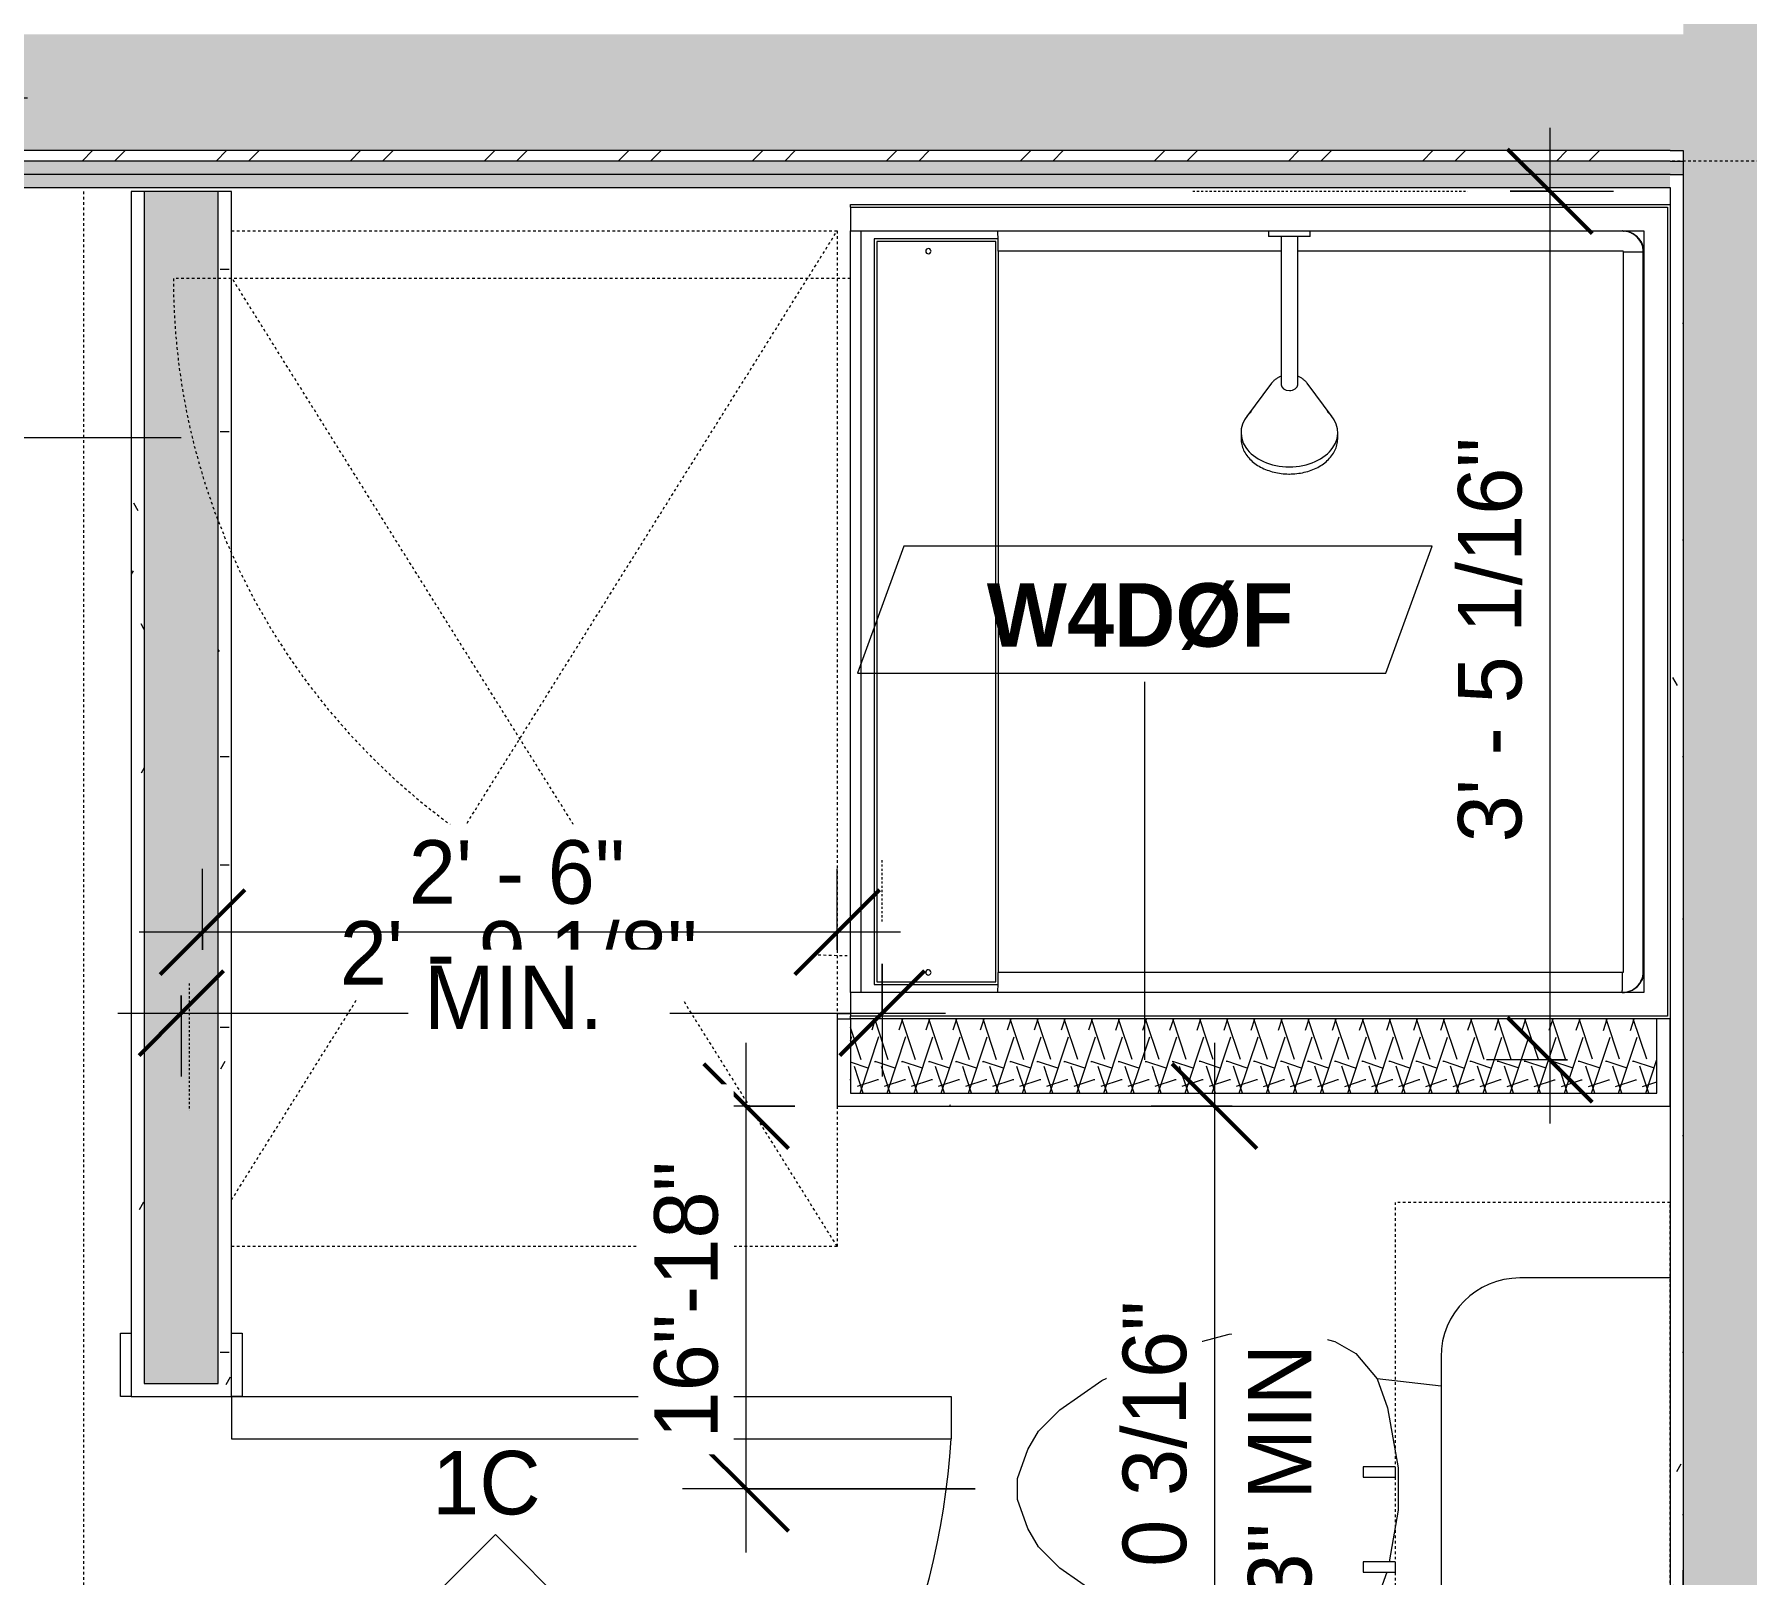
# Model space of a CAD drawing. Header units: inches. Extents: x -4058 to -1781, y 9814 to 12289.
# Drawn here: x -3564.6 to -3483.7, y 10480.4 to 10553.2 of the extents above; entities that cross this region are included whole.
import ezdxf

# ---------------------------------------------------------------- set-up
doc = ezdxf.new("R2010")
doc.units = ezdxf.units.IN
doc.header["$MEASUREMENT"] = 0
for name, pattern in [('Dash', [0.25, 0.125, -0.125]), ('Dash 3_32_', [0.1875, 0.09375, -0.09375]), ('Dash_2_', [0.25, 0.125, -0.125])]:
    doc.linetypes.add(name, pattern=pattern)
for name, color, linetype, lineweight in [('0-1', 7, 'Continuous', 5), ('A-ANNO-DIMS', 211, 'Continuous', 9), ('A-ANNO-DIMS-32', 211, 'Continuous', 9), ('A-DETL-1', 90, 'Dash 3_32_', 9), ('A-DOOR-2', 31, 'Continuous', 9), ('A-DOOR-FRAM', 31, 'Continuous', 9), ('A-GENM', 5, 'Continuous', 9), ('A-GENM-2', 147, 'Dash', 9), ('A-WALL-1', 7, 'Continuous', 9), ('A-WALL-2', 113, 'Continuous', 9), ('A-WALL-IDEN', 211, 'Continuous', 9), ('A-WALL-PATT-1', 9, 'Continuous', 9), ('G-ANNO-SYMB-3', 111, 'Continuous', 9), ('G-ANNO-SYMB-4', 111, 'Dash_2_', 9), ('I-FURN', 30, 'Continuous', 9), ('I-FURN-HDLN', 30, 'Dash', 9), ('I-WALL-2', 7, 'Continuous', 9), ('P-SANR-FIXT', 6, 'Continuous', 9), ('P-SANR-FIXT-HDLN', 131, 'Dash', 9), ('Q-CASE', 31, 'Continuous', 9), ('Q-CASE-3', 31, 'Dash', 9)]:
    doc.layers.add(name, color=color, linetype=linetype, lineweight=lineweight)
doc.styles.add('Century Gothic', font='ufonts.com_century-gothic.ttf', dxfattribs={"height": 3})
doc.styles.add('Century Gothic_B', font='GOTHICB.TTF', dxfattribs={"height": 3})
doc.dimstyles.new('THE_DIMENSION_STRING', dxfattribs={"dimscale": 12, "dimtxt": 3.132505, "dimasz": 0.333333, "dimexe": 0.25, "dimexo": 0.166667, "dimgap": 0.041667, "dimtad": 1, "dimdec": 4, "dimrnd": 0.0625, "dimzin": 3, "dimdsep": 46, "dimlunit": 4, "dimtxsty": 'Century Gothic', "dimblk1": 'OBLIQUE', "dimblk2": 'OBLIQUE', "dimsah": 1, "dimcen": 0.09, "dimdle": 0.25, "dimazin": 0, "dimtfac": 1, "dimtdec": 4, "dimtix": 1, "dimtmove": 0, "dimatfit": 3, "dimfxl": 1, "dimtvp": 1, "dimtfill": 1, "dimfrac": 2, "dimtolj": 1, "dimtzin": 0, "dimarcsym": 2})
doc.dimstyles.new('THE_DIMENSION_STRING_2', dxfattribs={"dimscale": 12, "dimtxt": 3.132505, "dimasz": 0.333333, "dimexe": 0.25, "dimexo": 0.166667, "dimgap": 0.041667, "dimtad": 1, "dimdec": 4, "dimrnd": 0.0625, "dimzin": 3, "dimdsep": 46, "dimlunit": 4, "dimtxsty": 'Century Gothic', "dimblk1": 'OBLIQUE', "dimblk2": 'OBLIQUE', "dimsah": 1, "dimcen": 0.09, "dimdle": 0.25, "dimazin": 0, "dimtfac": 1, "dimtdec": 4, "dimtix": 1, "dimtmove": 0, "dimatfit": 3, "dimfxl": 1, "dimtvp": 1, "dimtfill": 1, "dimfrac": 2, "dimtolj": 1, "dimtzin": 0, "dimarcsym": 2})
doc.dimstyles.new('THE_DIMENSION_STRING_5', dxfattribs={"dimscale": 12, "dimtxt": 3.132505, "dimasz": 0.333333, "dimexe": 0.25, "dimexo": 0.166667, "dimgap": 0.041667, "dimtad": 1, "dimdec": 4, "dimrnd": 0.0625, "dimzin": 3, "dimdsep": 46, "dimlunit": 4, "dimtxsty": 'Century Gothic', "dimblk1": 'OBLIQUE', "dimblk2": 'OBLIQUE', "dimsah": 1, "dimcen": 0.09, "dimdle": 0.25, "dimazin": 0, "dimtfac": 1, "dimtdec": 4, "dimtix": 1, "dimtmove": 0, "dimatfit": 3, "dimfxl": 1, "dimtvp": 1, "dimtfill": 1, "dimfrac": 2, "dimtolj": 1, "dimtzin": 0, "dimarcsym": 2})
doc.dimstyles.new('THE_DIMENSION_STRING_6', dxfattribs={"dimscale": 12, "dimtxt": 3.132505, "dimasz": 0.333333, "dimexe": 0.25, "dimexo": 0.166667, "dimgap": 0.041667, "dimtad": 1, "dimdec": 4, "dimrnd": 0.0625, "dimzin": 3, "dimdsep": 46, "dimlunit": 4, "dimtxsty": 'Century Gothic', "dimblk1": 'OBLIQUE', "dimblk2": 'OBLIQUE', "dimsah": 1, "dimcen": 0.09, "dimdle": 0.25, "dimazin": 0, "dimtfac": 1, "dimtdec": 4, "dimtix": 1, "dimtmove": 0, "dimatfit": 3, "dimfxl": 1, "dimtvp": 1, "dimtfill": 1, "dimfrac": 2, "dimtolj": 1, "dimtzin": 0, "dimarcsym": 2})
pattern_1 = [(0, (0, 0), (10.24, 2.56), [0.422, -7.258, 0.422, -7.258, -40.96]), (0, (0, 0), (10.24, 2.56), [-15.36, 0.422, -14.938, 0.422, -7.258, -17.92]), (0, (0, 0), (10.24, 2.56), [-38.4, 0.422, -4.698, 0.422, -12.378]), (120, (3.84, 1.28), (-7.33702503, 7.58810013), [0.422, -7.258, 0.422, -7.258, -40.96]), (120, (3.84, 1.28), (-7.33702503, 7.58810013), [-15.36, 0.422, -14.938, 0.422, -7.258, -17.92]), (120, (3.84, 1.28), (-7.33702503, 7.58810013), [-38.4, 0.422, -4.698, 0.422, -12.378]), (240, (5.12, 6.4), (-2.90297497, -10.14810013), [0.422, -7.258, 0.422, -7.258, -40.96]), (240, (5.12, 6.4), (-2.90297497, -10.14810013), [-15.36, 0.422, -14.938, 0.422, -7.258, -17.92]), (240, (5.12, 6.4), (-2.90297497, -10.14810013), [-38.4, 0.422, -4.698, 0.422, -12.378])]
pattern_2 = [(161.57, (0.16, 0.16), (-1.279773737, -0.000426766), [0, -9.107, 1.011, 0]), (18.43, (-0.16, 0.16), (-1.279773737, 0.000426766), [0, -9.107, 1.011, 0]), (108.43, (0.16, 0.16), (0.639452382, -3.199964008), [3.035, -7.083]), (71.57, (-0.16, 0.16), (0.639452382, 3.199964008), [3.035, -7.083])]

# ---------------------------------------------------------------- blocks, each defined once
blk = doc.blocks.new('CTR - 1st Phase - Common Walls_rvt-1-UNIT PLANS - 1ST FLOOR')
at = {"layer": 'A-WALL-PATT-1'}
h = blk.add_hatch(dxfattribs=at)
h.set_pattern_fill('FP_4', color=256, style=0, pattern_type=2)
h.set_pattern_definition(pattern_2)
h.paths.add_polyline_path([(-3486.674, 10417.539), (-3481.174, 10417.539), (-3481.174, 10644.902), (-3486.674, 10644.902), (-3486.674, 10418.164)], flags=0)
h = blk.add_hatch(dxfattribs=at)
h.set_pattern_fill('FP_3', color=256, style=0, pattern_type=2)
h.set_pattern_definition(pattern_1)
h.paths.add_polyline_path([(-3487.299, 10418.164), (-3486.674, 10418.164), (-3486.674, 10546.564), (-3487.299, 10546.564), (-3487.299, 10418.326)], flags=0)
h.paths.add_polyline_path([(-3487.299, 10553.189), (-3486.674, 10553.189), (-3486.674, 10644.277), (-3487.299, 10644.277), (-3487.299, 10553.814)], flags=0)
h = blk.add_hatch(dxfattribs=at)
h.set_pattern_fill('FP_4', color=256, style=0, pattern_type=2)
h.set_pattern_definition(pattern_2)
h.paths.add_polyline_path([(-3486.674, 10547.689), (-3486.674, 10553.189), (-3823.824, 10553.189), (-3823.824, 10547.689), (-3487.299, 10547.689)], flags=0)
h = blk.add_hatch(dxfattribs=at)
h.set_pattern_fill('FP_16', color=256, style=0, pattern_type=2)
h.set_pattern_definition([(45, (0, 0), (-3.1678384, 3.1678384), []), (45, (0, 4.8), (-3.1678384, 3.1678384), [])])
h.paths.add_polyline_path([(-3487.299, 10547.189), (-3486.674, 10547.189), (-3486.674, 10547.689), (-3823.824, 10547.689), (-3823.824, 10547.189), (-3494.837, 10547.189)], flags=0)
h = blk.add_hatch(dxfattribs=at)
h.set_pattern_fill('FP_3', color=256, style=0, pattern_type=2)
h.set_pattern_definition(pattern_1)
h.paths.add_polyline_path([(-3487.299, 10546.564), (-3486.674, 10546.564), (-3486.674, 10547.189), (-3823.824, 10547.189), (-3823.824, 10546.564), (-3494.837, 10546.564)], flags=0)
h = blk.add_hatch(dxfattribs=at)
h.set_pattern_fill('FP_3', color=256, style=0, pattern_type=2)
h.set_pattern_definition(pattern_1)
h.paths.add_polyline_path([(-3487.299, 10545.939), (-3487.299, 10546.564), (-3823.824, 10546.564), (-3823.824, 10545.939), (-3494.837, 10545.939)], flags=0)
at = {"layer": 'A-WALL-1'}
for p, q in [((-3487.299, 10547.689), (-3823.824, 10547.689)), ((-3487.299, 10547.689), (-3486.674, 10547.689)), ((-3486.674, 10547.689), (-3486.674, 10547.189)), ((-3486.674, 10547.689), (-3486.674, 10547.189)), ((-3487.299, 10547.189), (-3823.824, 10547.189)), ((-3487.299, 10546.564), (-3823.824, 10546.564)), ((-3487.299, 10547.189), (-3486.674, 10547.189)), ((-3487.299, 10546.564), (-3486.674, 10546.564)), ((-3486.674, 10547.189), (-3486.674, 10546.564)), ((-3486.674, 10547.189), (-3486.674, 10546.564)), ((-3486.674, 10546.564), (-3486.674, 10418.164))]:
    blk.add_line(p, q, dxfattribs=at)
at = {"layer": 'I-WALL-2'}
for p, q in [((-3735.296, 10545.939), (-3487.299, 10545.939)), ((-3487.299, 10545.939), (-3487.299, 10545.139)), ((-3487.299, 10506.639), (-3487.299, 10466.326))]:
    blk.add_line(p, q, dxfattribs=at)
blk = doc.blocks.new('SWING - SINGLE - FLUSH - SWING - FLUSH - 2-10 x 6-8 - PRIVACY-3983846-UNIT PLANS - 1ST FLOOR')
at = {"layer": 'A-DOOR-2'}
for p, q in [((15, -2.375), (15, -36.383)), ((17, -2.375), (15, -2.375)), ((17, -2.375), (17, -36.383)), ((17, -36.383), (15, -36.383))]:
    blk.add_line(p, q, dxfattribs=at)
blk.add_arc((17, -2.375), 34.067, 180, 266.63431, dxfattribs=at)
at = {"layer": 'A-DOOR-FRAM'}
for p, q in [((-20, 2.375), (-20, 2.875)), ((-20, 2.875), (-17, 2.875)), ((-17, 2.875), (-17, 2.375)), ((17, 2.375), (17, 2.875)), ((17, 2.875), (20, 2.875)), ((20, 2.875), (20, 2.375)), ((-17, 2.375), (-20, 2.375)), ((20, 2.375), (17, 2.375)), ((-20, -2.375), (-17, -2.375)), ((-20, -2.875), (-20, -2.375)), ((-17, -2.375), (-17, -2.875)), ((17, -2.375), (20, -2.375)), ((17, -2.875), (17, -2.375)), ((20, -2.375), (20, -2.875)), ((-17, -2.875), (-20, -2.875)), ((20, -2.875), (17, -2.875))]:
    blk.add_line(p, q, dxfattribs=at)
blk = doc.blocks.new('Bed-Standard - Queen 60_ x 79_-3761504-UNIT PLANS - 1ST FLOOR')
at = {"layer": 'I-FURN-HDLN'}
blk.add_line((-55.311, -37.705), (-55.311, 77.295), dxfattribs=at)
blk = doc.blocks.new('Toilet-Domestic-3D - Toilet-Domestic-3D-V47-UNIT PLANS - 1ST FLOOR')
at = {"layer": 'P-SANR-FIXT'}
for p, q in [((-2.74, 11), (-1.874, 11.5)), ((-1.874, 11.5), (-0.5, 12)), ((-0.5, 12), (0.5, 12)), ((0.5, 12), (1.874, 11.5)), ((1.874, 11.5), (2.74, 11)), ((-3.74, 10), (-2.74, 11)), ((2.74, 11), (3.74, 10)), ((-5.127, 8), (-3.74, 10)), ((3.74, 10), (5.127, 8)), ((-6.06, 6), (-5.127, 8)), ((5.127, 8), (6.06, 6)), ((-6.788, 4), (-6.06, 6)), ((6.06, 6), (6.788, 4)), ((-7.326, 1.992), (-6.788, 4)), ((6.788, 4), (7.326, 1.992)), ((-7.5, 0), (-7.326, 1.992)), ((7.326, 1.992), (7.5, 0)), ((-7.413, -0.996), (-7.5, 0)), ((7.5, 0), (7.413, -0.996)), ((-7.236, -2), (-7.413, -0.996)), ((7.413, -0.996), (7.236, -2)), ((-6.968, -3), (-7.236, -2)), ((7.236, -2), (6.968, -3)), ((-6.401, -4), (-6.968, -3)), ((6.968, -3), (6.401, -4)), ((-5.209, -5), (-6.401, -4)), ((6.401, -4), (5.209, -5)), ((-3.938, -5.463), (-5.209, -5)), ((-4.862, -8.024), (-5.209, -5)), ((-1, -6), (-3.449, -5.568)), ((3.836, -5.5), (1, -6)), ((5.209, -5), (3.836, -5.5)), ((4.862, -8.024), (5.209, -5)), ((1, -6), (-1, -6)), ((6.25, -8.024), (-6.25, -8.024)), ((-9.976, -11.75), (-9.976, -18.851)), ((9.976, -18.851), (9.976, -11.75))]:
    blk.add_line(p, q, dxfattribs=at)
for centre, start, end in [((-6.25, -11.75), 90, 180), ((6.25, -11.75), 0, 90)]:
    blk.add_arc(centre, 3.726, start, end, dxfattribs=at)
blk = doc.blocks.new('ADA Clearances - 30_x48_-V48-UNIT PLANS - 1ST FLOOR')
at = {"layer": 'A-GENM-2'}
for p, q in [((-15, 24), (13.625, -21.8)), ((-15, 17.375), (-15, 24)), ((-15, 24), (13.625, 24)), ((13.625, 21.8), (-15, -24)), ((-15, -24), (-15, 13)), ((13.625, -24), (-15, -24))]:
    blk.add_line(p, q, dxfattribs=at)
blk = doc.blocks.new('300 Series Wall Hung Cabinet_326 - 30_-2909952-UNIT PLANS - 1ST FLOOR')
at = {"layer": 'Q-CASE'}
for p, q in [((-2.5, -13.188), (-2.012, -13.188)), ((-2.5, -13.188), (-2.5, -14.687)), ((-2.012, -14.687), (-2.012, -13.188)), ((2, -13.188), (2.488, -13.188)), ((2, -13.188), (2, -14.687)), ((2.488, -14.687), (2.488, -13.188)), ((-2.5, -14.687), (-2.012, -14.687)), ((2, -14.687), (2.488, -14.687))]:
    blk.add_line(p, q, dxfattribs=at)
at = {"layer": 'Q-CASE-3'}
for p, q in [((15, -0.188), (-15, -0.188)), ((-15, -0.188), (-15, -13.188)), ((15, -13.188), (15, -0.188)), ((-15, -13.188), (15, -13.188))]:
    blk.add_line(p, q, dxfattribs=at)
blk = doc.blocks.new('The Shower - The Shower-V147-UNIT PLANS - 1ST FLOOR')
at = {"layer": 'P-SANR-FIXT'}
for p, q in [((0, 39.25), (0.125, 39.25)), ((0, 0.5), (0, 39.25)), ((1.25, 39.25), (0.125, 39.25)), ((0.125, 0.625), (0.125, 39.25)), ((1.25, 39.25), (37.25, 39.25)), ((1.25, 38.75), (1.25, 39.25)), ((1.25, 1.75), (1.25, 39.25)), ((37.25, 39.25), (37.25, 38.75)), ((38.375, 39.25), (37.25, 39.25)), ((37.25, 39.25), (37.25, 19.484)), ((38.375, 39.25), (38.5, 39.25)), ((38.375, 39.25), (38.375, 0.625)), ((38.5, 39.25), (38.5, 0.5)), ((37.25, 38.75), (1.25, 38.75)), ((1.625, 38.125), (1.625, 32.27)), ((36.875, 38.125), (1.625, 38.125)), ((36.875, 32.27), (36.875, 38.125)), ((36.75, 37.996), (1.75, 37.996)), ((1.75, 37.996), (1.75, 32.38)), ((36.75, 32.38), (36.75, 37.996)), ((1.75, 32.38), (36.75, 32.38)), ((2.2, 2.75), (2.2, 32.266)), ((36.3, 32.266), (2.2, 32.266)), ((36.3, 18.893), (36.3, 32.266)), ((36.3, 2.753), (36.3, 18.106)), ((37.25, 17.516), (37.25, 1.75)), ((1.28, 2.507), (1.302, 2.432)), ((2.253, 2.7), (36.25, 2.7)), ((37.198, 2.432), (37.22, 2.507)), ((37.25, 1.75), (1.25, 1.75)), ((1.397, 2.229), (1.415, 2.199)), ((1.51, 2.078), (1.578, 2.01)), ((1.699, 1.915), (1.731, 1.895)), ((1.932, 1.802), (2.007, 1.78)), ((2.253, 1.769), (36.25, 1.769)), ((36.25, 1.75), (36.25, 1.769)), ((36.493, 1.78), (36.568, 1.802)), ((36.772, 1.897), (36.801, 1.915)), ((36.922, 2.01), (36.99, 2.078)), ((37.085, 2.199), (37.105, 2.231)), ((38.5, 0.5), (0, 0.5)), ((38.375, 0.625), (0.125, 0.625))]:
    blk.add_line(p, q, dxfattribs=at)
for centre, radius, start, end in [((2.203, 35.563), 0.125, 0, 180), ((36.297, 35.563), 0.125, 0, 180), ((2.203, 35.563), 0.125, 180, 0), ((36.297, 35.563), 0.125, 180, 0), ((2.25, 2.75), 1, 180, 270), ((36.25, 2.75), 1, 270, 0)]:
    blk.add_arc(centre, radius, start, end, dxfattribs=at)
for centre, major_axis, start_param, end_param in [((2.2, 32.284), (-0.95, 0), 0, 1.570796), ((36.3, 32.284), (0.95, 0), 4.712389, 6.283185)]:
    blk.add_ellipse(centre, major_axis=major_axis, ratio=0.019505, start_param=start_param, end_param=end_param, dxfattribs=at)
for points, knots in [([(1.25, 2.769), (1.25, 2.767), (1.272, 2.764), (1.4, 2.758), (1.642, 2.754), (1.951, 2.752), (2.117, 2.752), (2.2, 2.753)], [-1, -1, -1, -1, -0.833333, -0.666667, -0.333333, -0.166667, 0, 0, 0, 0]), ([(1.25, 2.769), (1.25, 2.702), (1.263, 2.572), (1.34, 2.32), (1.525, 2.042), (1.804, 1.857), (2.056, 1.781), (2.186, 1.769), (2.253, 1.769)], [-1, -1, -1, -1, -0.874768, -0.749536, -0.499072, -0.248608, -0.123376, 0.001856, 0.001856, 0.001856, 0.001856]), ([(2.2, 2.753), (2.2, 2.742), (2.201, 2.74), (2.203, 2.731), (2.207, 2.724), (2.212, 2.717), (2.218, 2.711), (2.226, 2.705), (2.235, 2.702), (2.242, 2.7), (2.248, 2.7), (2.253, 2.7)], [-1, -1, -1, -1, -0.833333, -0.75, -0.666667, -0.583333, -0.416667, -0.291667, -0.208333, -0.083333, 0, 0, 0, 0]), ([(36.247, 2.7), (36.258, 2.7), (36.26, 2.701), (36.268, 2.703), (36.276, 2.707), (36.283, 2.712), (36.289, 2.718), (36.294, 2.726), (36.298, 2.735), (36.3, 2.741), (36.3, 2.748), (36.3, 2.753)], [-1, -1, -1, -1, -0.833333, -0.75, -0.666667, -0.583333, -0.416667, -0.291667, -0.208333, -0.083333, 0, 0, 0, 0]), ([(36.25, 1.796), (36.25, 1.816), (36.25, 1.907), (36.249, 2.145), (36.248, 2.452), (36.248, 2.617), (36.247, 2.7)], [-0.8333333, -0.8333333, -0.8333333, -0.8333333, -0.6666667, -0.3333333, -0.1666667, 0, 0, 0, 0]), ([(36.25, 1.769), (36.317, 1.769), (36.447, 1.782), (36.699, 1.858), (36.977, 2.044), (37.162, 2.322), (37.238, 2.575), (37.25, 2.705), (37.25, 2.771)], [-1, -1, -1, -1, -0.874768, -0.749536, -0.499072, -0.248608, -0.123376, 0.001856, 0.001856, 0.001856, 0.001856]), ([(1.589, 2), (1.545, 2.038), (1.47, 2.117), (1.409, 2.206), (1.385, 2.249)], [0.4597287, 0.4597287, 0.4597287, 0.4597287, 0.5714286, 0.666048, 0.666048, 0.666048, 0.666048]), ([(2.25, 1.75), (2.174, 1.75), (2.026, 1.767), (1.86, 1.825), (1.773, 1.871), (1.752, 1.883)], [0, 0, 0, 0, 0.1428571, 0.2857143, 0.332096, 0.332096, 0.332096, 0.332096]), ([(36.75, 1.884), (36.696, 1.853), (36.588, 1.803), (36.419, 1.76), (36.307, 1.75), (36.25, 1.75)], [0.6665409, 0.6665409, 0.6665409, 0.6665409, 0.7857143, 0.8928571, 1, 1, 1, 1]), ([(37.014, 2.105), (36.972, 2.055), (36.889, 1.974), (36.794, 1.909), (36.751, 1.885)], [0.4462442, 0.4462442, 0.4462442, 0.4462442, 0.5714286, 0.666048, 0.666048, 0.666048, 0.666048]), ([(37.193, 2.416), (37.181, 2.382), (37.157, 2.326), (37.129, 2.273), (37.117, 2.252)], [0.2167295, 0.2167295, 0.2167295, 0.2167295, 0.2857143, 0.332096, 0.332096, 0.332096, 0.332096])]:
    blk.add_open_spline(points, degree=3, knots=knots, dxfattribs=at)
for points in [[(1.251, 2.707), (1.25, 2.721), (1.25, 2.735), (1.25, 2.75)], [(37.25, 2.75), (37.25, 2.724), (37.249, 2.698), (37.247, 2.673)], [(1.384, 2.25), (1.371, 2.272), (1.359, 2.295), (1.348, 2.319)], [(1.75, 1.884), (1.707, 1.909), (1.665, 1.937), (1.627, 1.968)], [(37.116, 2.25), (37.095, 2.214), (37.072, 2.179), (37.047, 2.146)]]:
    blk.add_open_spline(points, degree=3, dxfattribs=at)
at = {"layer": 'P-SANR-FIXT-HDLN'}
blk.add_line((35, 39.25), (35, 71.25), dxfattribs=at)
blk.add_arc((35, 39.25), 32, 90, 180, dxfattribs=at)
blk = doc.blocks.new('Shower Head - Shower Head-3265626-UNIT PLANS - 1ST FLOOR')
at = {"layer": 'P-SANR-FIXT'}
for p, q in [((-0.984, 0), (0.984, 0)), ((-0.984, 0), (-0.984, -0.255)), ((0.984, -0.255), (-0.984, -0.255)), ((-0.394, -0.255), (-0.394, -1.002)), ((0.394, -1.002), (0.394, -0.255)), ((0.984, -0.255), (0.984, 0)), ((-0.394, -6.013), (-0.394, -7.265)), ((0.394, -7.265), (0.394, -6.013)), ((-0.837, -7.194), (-2.021, -8.783)), ((2.021, -8.783), (0.837, -7.194)), ((-2.285, -9.536), (-2.285, -9.815)), ((2.285, -9.815), (2.285, -9.536))]:
    blk.add_line(p, q, dxfattribs=at)
at = {"layer": 'P-SANR-FIXT', "flags": 128}
for points in [[(-0.394, -1.002), (-0.394, -1.285), (-0.394, -1.568), (-0.394, -1.85), (-0.394, -2.131), (-0.394, -2.41), (-0.394, -2.686), (-0.394, -2.96), (-0.394, -3.231), (-0.394, -3.498), (-0.394, -3.761), (-0.394, -4.02), (-0.394, -4.274), (-0.394, -4.523), (-0.394, -4.766), (-0.394, -5.003), (-0.394, -5.234), (-0.394, -5.458), (-0.394, -5.674), (-0.394, -5.884), (-0.394, -6.013)], [(0.394, -6.013), (0.394, -5.808), (0.394, -5.596), (0.394, -5.377), (0.394, -5.15), (0.394, -4.917), (0.394, -4.678), (0.394, -4.433), (0.394, -4.182), (0.394, -3.926), (0.394, -3.666), (0.394, -3.401), (0.394, -3.132), (0.394, -2.86), (0.394, -2.585), (0.394, -2.308), (0.394, -2.028), (0.394, -1.747), (0.394, -1.465), (0.394, -1.182), (0.394, -1.002)], [(-0.394, -6.871), (-0.426, -6.883), (-0.458, -6.897), (-0.489, -6.911), (-0.521, -6.927), (-0.552, -6.944), (-0.582, -6.963), (-0.613, -6.982), (-0.643, -7.003), (-0.672, -7.025), (-0.701, -7.049), (-0.729, -7.074), (-0.756, -7.101), (-0.783, -7.129), (-0.809, -7.159), (-0.834, -7.19), (-0.837, -7.194)], [(0.837, -7.194), (0.813, -7.163), (0.787, -7.133), (0.76, -7.105), (0.733, -7.078), (0.705, -7.052), (0.676, -7.029), (0.647, -7.006), (0.617, -6.985), (0.587, -6.965), (0.556, -6.947), (0.525, -6.93), (0.494, -6.914), (0.462, -6.899), (0.43, -6.885), (0.398, -6.873)], [(-2.285, -9.815), (-2.283, -9.885), (-2.277, -9.955), (-2.267, -10.024), (-2.253, -10.094), (-2.236, -10.162), (-2.214, -10.23), (-2.189, -10.297), (-2.16, -10.362), (-2.128, -10.427), (-2.092, -10.49), (-2.053, -10.552), (-2.011, -10.613), (-1.965, -10.672), (-1.916, -10.729), (-1.865, -10.785), (-1.81, -10.839), (-1.753, -10.891), (-1.693, -10.941), (-1.631, -10.99), (-1.566, -11.036), (-1.499, -11.08), (-1.43, -11.122), (-1.358, -11.163), (-1.285, -11.2), (-1.21, -11.236), (-1.132, -11.27), (-1.054, -11.301), (-0.973, -11.33), (-0.892, -11.356), (-0.809, -11.38), (-0.725, -11.402), (-0.639, -11.422), (-0.553, -11.438), (-0.466, -11.453), (-0.379, -11.465), (-0.291, -11.474), (-0.202, -11.481), (-0.113, -11.486), (-0.024, -11.488), (0, -11.488)], [(0, -11.488), (0.089, -11.487), (0.178, -11.483), (0.267, -11.476), (0.355, -11.468), (0.443, -11.456), (0.53, -11.443), (0.616, -11.426), (0.702, -11.408), (0.786, -11.387), (0.869, -11.363), (0.952, -11.337), (1.032, -11.309), (1.111, -11.278), (1.189, -11.245), (1.265, -11.21), (1.339, -11.173), (1.411, -11.133), (1.481, -11.092), (1.548, -11.048), (1.614, -11.002), (1.677, -10.955), (1.737, -10.905), (1.795, -10.853), (1.85, -10.8), (1.903, -10.745), (1.952, -10.688), (1.999, -10.629), (2.042, -10.569), (2.082, -10.507), (2.119, -10.444), (2.152, -10.38), (2.182, -10.315), (2.208, -10.248), (2.23, -10.18), (2.249, -10.112), (2.264, -10.043), (2.275, -9.974), (2.282, -9.904), (2.285, -9.833), (2.285, -9.815)]]:
    blk.add_lwpolyline(points, dxfattribs=at)
at = {"layer": 'P-SANR-FIXT'}
for centre, major_axis, start_param, end_param in [((0, -7.265), (0.394, 0), 3.141593, 4.712389), ((0, -7.265), (-0.394, 0), 1.570796, 3.141593), ((0, -9.536), (2.285, 0), 2.468394, 4.712389), ((0, -9.536), (-2.285, 0), 1.570796, 3.814791)]:
    blk.add_ellipse(centre, major_axis=major_axis, ratio=0.707107, start_param=start_param, end_param=end_param, dxfattribs=at)
blk = doc.blocks.new('Elevation - Filled Arrow-151867-UNIT PLANS - 1ST FLOOR')
at = {"layer": 'G-ANNO-SYMB-3'}
for p, q in [((0, 0.3536), (-0.1768, 0.1768)), ((0.1768, 0.1768), (0, 0.3536))]:
    blk.add_line(p, q, dxfattribs=at)
blk.add_arc((0, 0), 0.25, 45, 135, dxfattribs=at)
blk = doc.blocks.new('DIMBLOCK162-UNIT PLANS - 1ST FLOOR')
at = {"layer": 'A-ANNO-DIMS-32'}
for p, q in [((-3486.674, 10480.589), (-3486.674, 10447.658)), ((-3486.674, 10450.658), (-3486.674, 10480.589)), ((-3557.669, 10451.486), (-3557.669, 10447.658)), ((-3557.669, 10450.658), (-3557.669, 10451.486)), ((-3557.669, 10450.658), (-3483.674, 10450.658))]:
    blk.add_line(p, q, dxfattribs=at)
at = {"layer": 'A-ANNO-DIMS-32', "lineweight": 50}
for p, q in [((-3557.669, 10450.658), (-3555.669, 10452.658)), ((-3486.674, 10450.658), (-3484.674, 10452.658)), ((-3557.669, 10450.658), (-3559.669, 10448.658)), ((-3486.674, 10450.658), (-3488.674, 10448.658))]:
    blk.add_line(p, q, dxfattribs=at)
at = {"layer": 'A-ANNO-DIMS-32', "color": 0, "insert": (-3528.586, 10455.003), "char_height": 3, "width": 15.39402, "attachment_point": 1, "line_spacing_factor": 0.984502, "style": 'Century Gothic', "bg_fill": 3, "box_fill_scale": 1.25, "bg_fill_color": 256, "bg_fill_true_color": 13158600, "bg_fill_transparency": 0}
blk.add_mtext('5\' - 11"', dxfattribs=at)
blk = doc.blocks.new('_Oblique')
at = {"color": 0, "linetype": 'ByBlock', "lineweight": -2}
blk.add_line((-0.5, -0.5), (0.5, 0.5), dxfattribs=at)
blk = doc.blocks.new('DIMBLOCK307-UNIT PLANS - 1ST FLOOR')
at = {"layer": 'A-ANNO-DIMS-32'}
for p, q in [((-3508.827, 10505.514), (-3508.827, 10463.326)), ((-3507.999, 10502.514), (-3511.827, 10502.514)), ((-3508.827, 10502.514), (-3507.999, 10502.514)), ((-3507.999, 10466.326), (-3511.827, 10466.326)), ((-3508.827, 10466.326), (-3507.999, 10466.326))]:
    blk.add_line(p, q, dxfattribs=at)
at = {"layer": 'A-ANNO-DIMS-32', "lineweight": 50}
for p, q in [((-3508.827, 10502.514), (-3510.827, 10504.514)), ((-3508.827, 10502.514), (-3506.827, 10500.514)), ((-3508.827, 10466.326), (-3510.827, 10468.326)), ((-3508.827, 10466.326), (-3506.827, 10464.326))]:
    blk.add_line(p, q, dxfattribs=at)
at = {"layer": 'A-ANNO-DIMS-32', "color": 0, "char_height": 3, "attachment_point": 1, "rotation": 90, "line_spacing_factor": 0.984502, "style": 'Century Gothic', "bg_fill": 3, "box_fill_scale": 1.25, "bg_fill_color": 256, "bg_fill_true_color": 13158600, "bg_fill_transparency": 0}
for s, insert, width in [('3\' - 0 3/16"', (-3513.173, 10474.177), 24.5827), ('33" MIN', (-3507.25, 10476.912), 18.01936)]:
    blk.add_mtext(s, dxfattribs=dict(at, insert=insert, width=width))
blk = doc.blocks.new('Wall Tag - Arch Wall-3956453-UNIT PLANS - 1ST FLOOR')
at = {"layer": 'A-WALL-IDEN'}
for p, q in [((-0.3561, 0.0937), (-0.4244, -0.0937)), ((0.4244, 0.0937), (-0.3561, 0.0937)), ((0.3561, -0.0937), (0.4244, 0.0937)), ((-0.4244, -0.0937), (0.3561, -0.0937))]:
    blk.add_line(p, q, dxfattribs=at)
blk = doc.blocks.new('DIMBLOCK507-UNIT PLANS - 1ST FLOOR')
at = {"layer": 'A-ANNO-DIMS-32'}
for p, q in [((-3567.947, 10553.189), (-3567.947, 10471.789)), ((-3573.15, 10550.189), (-3564.947, 10550.189)), ((-3567.947, 10550.189), (-3573.15, 10550.189)), ((-3562.544, 10471.789), (-3570.947, 10471.789)), ((-3567.947, 10471.789), (-3562.544, 10471.789))]:
    blk.add_line(p, q, dxfattribs=at)
at = {"layer": 'A-ANNO-DIMS-32', "lineweight": 50}
for p, q in [((-3567.947, 10550.189), (-3569.947, 10552.189)), ((-3567.947, 10550.189), (-3565.947, 10548.189)), ((-3567.947, 10471.789), (-3569.947, 10473.789)), ((-3567.947, 10471.789), (-3565.947, 10469.789))]:
    blk.add_line(p, q, dxfattribs=at)
at = {"layer": 'A-ANNO-DIMS-32', "color": 0, "insert": (-3572.292, 10501.915), "char_height": 3, "width": 21.77837, "attachment_point": 1, "rotation": 90, "line_spacing_factor": 0.984502, "style": 'Century Gothic', "bg_fill": 3, "box_fill_scale": 1.25, "bg_fill_color": 256, "bg_fill_true_color": 13158600, "bg_fill_transparency": 0}
blk.add_mtext('6\' - 6 3/8"', dxfattribs=at)
blk = doc.blocks.new('DIMBLOCK513-UNIT PLANS - 1ST FLOOR')
at = {"layer": 'A-ANNO-DIMS-32', "lineweight": 50}
for p, q in [((-3557.669, 10506.918), (-3555.669, 10508.918)), ((-3524.544, 10506.918), (-3522.544, 10508.918)), ((-3557.669, 10506.918), (-3559.669, 10504.918)), ((-3524.544, 10506.918), (-3526.544, 10504.918))]:
    blk.add_line(p, q, dxfattribs=at)
at = {"layer": 'A-ANNO-DIMS-32'}
for p, q in [((-3524.544, 10509.24), (-3524.544, 10503.918)), ((-3524.544, 10506.918), (-3524.544, 10509.24)), ((-3557.669, 10507.746), (-3557.669, 10503.918)), ((-3557.669, 10506.918), (-3557.669, 10507.746)), ((-3560.669, 10506.918), (-3521.544, 10506.918))]:
    blk.add_line(p, q, dxfattribs=at)
at = {"layer": 'A-ANNO-DIMS-32', "color": 0, "insert": (-3550.181, 10511.263), "char_height": 3, "width": 21.77837, "attachment_point": 1, "line_spacing_factor": 0.984502, "style": 'Century Gothic', "bg_fill": 3, "box_fill_scale": 1.25, "bg_fill_color": 256, "bg_fill_true_color": 13158600, "bg_fill_transparency": 0}
blk.add_mtext('2\' - 9 1/8"', dxfattribs=at)
blk = doc.blocks.new('DIMBLOCK1315-UNIT PLANS - 1ST FLOOR')
at = {"layer": 'A-ANNO-DIMS-32'}
for p, q in [((-3530.973, 10481.42), (-3530.973, 10505.514)), ((-3528.669, 10502.514), (-3533.973, 10502.514)), ((-3530.973, 10502.514), (-3528.669, 10502.514)), ((-3520.15, 10484.42), (-3533.973, 10484.42)), ((-3530.973, 10484.42), (-3520.15, 10484.42))]:
    blk.add_line(p, q, dxfattribs=at)
at = {"layer": 'A-ANNO-DIMS-32', "lineweight": 50}
for p, q in [((-3530.973, 10502.514), (-3532.973, 10504.514)), ((-3530.973, 10502.514), (-3528.973, 10500.514)), ((-3530.973, 10484.42), (-3532.973, 10486.42)), ((-3530.973, 10484.42), (-3528.973, 10482.42))]:
    blk.add_line(p, q, dxfattribs=at)
at = {"layer": 'A-ANNO-DIMS-32', "color": 0, "insert": (-3535.318, 10486.804), "char_height": 3, "width": 15.99069, "attachment_point": 1, "rotation": 90, "line_spacing_factor": 0.984502, "style": 'Century Gothic', "bg_fill": 3, "box_fill_scale": 1.25, "bg_fill_color": 256, "bg_fill_true_color": 13158600, "bg_fill_transparency": 0}
blk.add_mtext('16"-18"', dxfattribs=at)
blk = doc.blocks.new('DIMBLOCK1316-UNIT PLANS - 1ST FLOOR')
at = {"layer": 'A-ANNO-DIMS-32'}
for p, q in [((-3492.978, 10548.764), (-3492.978, 10501.701)), ((-3494.861, 10545.764), (-3489.978, 10545.764)), ((-3492.978, 10545.764), (-3494.861, 10545.764)), ((-3492.15, 10504.701), (-3495.978, 10504.701)), ((-3492.978, 10504.701), (-3492.15, 10504.701))]:
    blk.add_line(p, q, dxfattribs=at)
at = {"layer": 'A-ANNO-DIMS-32', "lineweight": 50}
for p, q in [((-3492.978, 10545.764), (-3494.978, 10547.764)), ((-3492.978, 10545.764), (-3490.978, 10543.764)), ((-3492.978, 10504.701), (-3494.978, 10506.701)), ((-3492.978, 10504.701), (-3490.978, 10502.701))]:
    blk.add_line(p, q, dxfattribs=at)
at = {"layer": 'A-ANNO-DIMS-32', "color": 0, "insert": (-3497.323, 10514.99), "char_height": 3, "width": 24.5827, "attachment_point": 1, "rotation": 90, "line_spacing_factor": 0.984502, "style": 'Century Gothic', "bg_fill": 3, "box_fill_scale": 1.25, "bg_fill_color": 256, "bg_fill_true_color": 13158600, "bg_fill_transparency": 0}
blk.add_mtext('3\' - 5 1/16"', dxfattribs=at)
blk = doc.blocks.new('DIMBLOCK1347-UNIT PLANS - 1ST FLOOR')
at = {"layer": 'A-ANNO-DIMS-32'}
for p, q in [((-3556.669, 10509.914), (-3556.669, 10513.742)), ((-3526.669, 10509.914), (-3526.669, 10513.742)), ((-3523.669, 10510.742), (-3559.669, 10510.742)), ((-3556.669, 10510.742), (-3556.669, 10509.914)), ((-3526.669, 10510.742), (-3526.669, 10509.914))]:
    blk.add_line(p, q, dxfattribs=at)
at = {"layer": 'A-ANNO-DIMS-32', "lineweight": 50}
for p, q in [((-3556.669, 10510.742), (-3554.669, 10512.742)), ((-3526.669, 10510.742), (-3524.669, 10512.742)), ((-3556.669, 10510.742), (-3558.669, 10508.742)), ((-3526.669, 10510.742), (-3528.669, 10508.742))]:
    blk.add_line(p, q, dxfattribs=at)
at = {"layer": 'A-ANNO-DIMS-32', "color": 0, "char_height": 3, "attachment_point": 1, "line_spacing_factor": 0.984502, "style": 'Century Gothic', "bg_fill": 3, "box_fill_scale": 1.25, "bg_fill_color": 256, "bg_fill_true_color": 13158600, "bg_fill_transparency": 0}
for s, insert, width in [('2\' - 6"', (-3546.915, 10515.088), 12.58969), ('MIN.', (-3546.194, 10509.165), 10.85935)]:
    blk.add_mtext(s, dxfattribs=dict(at, insert=insert, width=width))

msp = doc.modelspace()

# ---------------------------------------------------------------- hatches: boundary and pattern name
at = {"layer": 'A-WALL-PATT-1'}
h = msp.add_hatch(dxfattribs=at)
h.set_pattern_fill('FP_3', color=256, style=0, pattern_type=2)
h.set_pattern_definition(pattern_1)
h.paths.add_polyline_path([(-3559.41915, 10418.1644), (-3559.41915, 10454.1644), (-3557.66915, 10454.1644), (-3557.66915, 10454.7894), (-3560.04415, 10454.7894), (-3560.04415, 10418.1644)], flags=0)
h.paths.add_polyline_path([(-3557.66915, 10488.7894), (-3557.66915, 10489.4144), (-3559.41915, 10489.4144), (-3559.41915, 10545.7519), (-3560.04415, 10545.7519), (-3560.04415, 10488.7894)], flags=0)
h = msp.add_hatch(dxfattribs=at)
h.set_pattern_fill('FP_4', color=256, style=0, pattern_type=2)
h.set_pattern_definition(pattern_2)
h.paths.add_polyline_path([(-3559.41915, 10417.5394), (-3555.91915, 10417.5394), (-3555.91915, 10454.1644), (-3559.41915, 10454.1644), (-3559.41915, 10418.1644)], flags=0)
h.paths.add_polyline_path([(-3557.66915, 10489.4144), (-3555.91915, 10489.4144), (-3555.91915, 10545.7519), (-3559.41915, 10545.7519), (-3559.41915, 10489.4144)], flags=0)
h = msp.add_hatch(dxfattribs=at)
h.set_pattern_fill('FP_3', color=256, style=0, pattern_type=2)
h.set_pattern_definition(pattern_1)
h.paths.add_polyline_path([(-3555.91915, 10418.1644), (-3555.29415, 10418.1644), (-3555.29415, 10454.7894), (-3557.66915, 10454.7894), (-3557.66915, 10454.1644), (-3555.91915, 10454.1644), (-3555.91915, 10444.89439)], flags=0)
h.paths.add_polyline_path([(-3555.29415, 10488.7894), (-3555.29415, 10545.7519), (-3555.91915, 10545.7519), (-3555.91915, 10489.4144), (-3557.66915, 10489.4144), (-3557.66915, 10488.7894)], flags=0)
h = msp.add_hatch(dxfattribs=at)
h.set_pattern_fill('FP_3', color=256, style=0, pattern_type=2)
h.set_pattern_definition(pattern_1)
h.paths.add_polyline_path([(-3526.66915, 10502.51369), (-3487.29415, 10502.51369), (-3487.29415, 10506.63869), (-3487.91915, 10506.63869), (-3487.91915, 10503.13869), (-3526.04415, 10503.13869), (-3526.04415, 10506.63869), (-3526.66915, 10506.63869), (-3526.66915, 10503.13869)], flags=0)
h = msp.add_hatch(dxfattribs=at)
h.set_pattern_fill('FP_4', color=256, style=0, pattern_type=2)
h.set_pattern_definition(pattern_2)
h.paths.add_polyline_path([(-3526.04415, 10503.13869), (-3487.91915, 10503.13869), (-3487.91915, 10506.63869), (-3526.04415, 10506.63869)], flags=0)

# ---------------------------------------------------------------- linework, layer by layer
at = {"layer": 'A-DETL-1'}
for p, q in [((-3509.86124, 10545.76369), (-3496.86124, 10545.76369)), ((-3524.54415, 10511.23979), (-3524.54415, 10514.23979)), ((-3557.29415, 10508.3144), (-3557.29415, 10502.3144)), ((-3486.67374, 10492.5894), (-3486.67374, 10482.5894))]:
    msp.add_line(p, q, dxfattribs=at)
at = {"layer": 'A-WALL-2'}
for p, q in [((-3555.29415, 10545.7519), (-3560.04415, 10545.7519)), ((-3560.04415, 10545.7519), (-3560.04415, 10488.7894)), ((-3559.41915, 10545.7519), (-3559.41915, 10489.4144)), ((-3555.91915, 10489.4144), (-3555.91915, 10545.7519)), ((-3555.29415, 10488.7894), (-3555.29415, 10545.7519)), ((-3526.04415, 10506.88869), (-3526.66915, 10506.88869)), ((-3526.66915, 10506.88869), (-3526.66915, 10502.51369)), ((-3526.66915, 10506.63869), (-3526.04415, 10506.63869)), ((-3526.04415, 10506.63869), (-3526.04415, 10503.13869)), ((-3487.91915, 10503.13869), (-3487.91915, 10506.63869)), ((-3487.29415, 10502.51369), (-3487.29415, 10506.63869)), ((-3526.04415, 10503.13869), (-3487.91915, 10503.13869)), ((-3526.66915, 10502.51369), (-3487.29415, 10502.51369)), ((-3559.41915, 10489.4144), (-3555.91915, 10489.4144)), ((-3560.04415, 10488.7894), (-3555.29415, 10488.7894))]:
    msp.add_line(p, q, dxfattribs=at)
at = {"layer": 'G-ANNO-SYMB-4'}
msp.add_line((-3435.32374, 10547.1894), (-3861.6491, 10547.1894), dxfattribs=at)

# ---------------------------------------------------------------- block references
at = {"layer": '0-1'}
msp.add_blockref('CTR - 1st Phase - Common Walls_rvt-1-UNIT PLANS - 1ST FLOOR', (0, 0), dxfattribs=at)
at = {"layer": 'A-DOOR-2', "rotation": 90.00000000000375}
msp.add_blockref('SWING - SINGLE - FLUSH - SWING - FLUSH - 2-10 x 6-8 - PRIVACY-3983846-UNIT PLANS - 1ST FLOOR', (-3557.66915, 10471.7894), dxfattribs=at)
at = {"layer": 'A-GENM', "rotation": 180}
msp.add_blockref('ADA Clearances - 30_x48_-V48-UNIT PLANS - 1ST FLOOR', (-3541.66915, 10519.88869), dxfattribs=at)
at = {"layer": 'A-WALL-IDEN', "xscale": 31.99999999999999, "yscale": 31.99999999999999, "zscale": 31.99999999999999}
msp.add_blockref('Wall Tag - Arch Wall-3956453-UNIT PLANS - 1ST FLOOR', (-3512.12789, 10525.99045), dxfattribs=at)
at = {"layer": 'G-ANNO-SYMB-3', "xscale": 31.99999999999999, "yscale": 31.99999999999999, "zscale": 31.99999999999999}
msp.add_blockref('Elevation - Filled Arrow-151867-UNIT PLANS - 1ST FLOOR', (-3542.82078, 10470.95387), dxfattribs=at)
at = {"layer": 'I-FURN', "rotation": 180}
msp.add_blockref('Bed-Standard - Queen 60_ x 79_-3761504-UNIT PLANS - 1ST FLOOR', (-3617.60562, 10508.04698), dxfattribs=at)
at = {"layer": 'P-SANR-FIXT'}
for name, p, rotation in [('The Shower - The Shower-V147-UNIT PLANS - 1ST FLOOR', (-3486.79415, 10506.63869), 90.00000000002), ('Toilet-Domestic-3D - Toilet-Domestic-3D-V47-UNIT PLANS - 1ST FLOOR', (-3506.14996, 10484.41994), 89.99999999965186)]:
    msp.add_blockref(name, p, dxfattribs=dict(at, rotation=rotation))
msp.add_blockref('Shower Head - Shower Head-3265626-UNIT PLANS - 1ST FLOOR', (-3505.29415, 10543.88869), dxfattribs=at)
at = {"layer": 'Q-CASE', "rotation": 269.9999999999352}
msp.add_blockref('300 Series Wall Hung Cabinet_326 - 30_-2909952-UNIT PLANS - 1ST FLOOR', (-3487.11124, 10482.97049), dxfattribs=at)

# ---------------------------------------------------------------- texts
at = {"layer": 'A-WALL-IDEN', "insert": (-3519.59578, 10527.23798), "char_height": 3, "width": 17.978, "attachment_point": 1, "style": 'Century Gothic_B'}
msp.add_mtext('W4DØF', dxfattribs=at)
at = {"layer": 'G-ANNO-SYMB-3', "insert": (-3545.81466, 10486.21923), "char_height": 3, "width": 6.969, "attachment_point": 1, "style": 'Century Gothic'}
msp.add_mtext('1C', dxfattribs=at)

# ---------------------------------------------------------------- next in the draw order: dimensions: what is measured, and where the dimension line sits
at = {"layer": 'A-ANNO-DIMS'}
for base, p1, p2, dimstyle, override, picture, middle in [((-3567.94664, 10471.7894), (-3575.15006, 10550.1894), (-3560.54415, 10471.7894), 'THE_DIMENSION_STRING_2', {"dimpost": '<>', "dimfxl": 79.748936}, 'DIMBLOCK507-UNIT PLANS - 1ST FLOOR', (-3570.18831, 10510.9894)), ((-3492.97813, 10504.70119), (-3496.86124, 10545.76369), (-3490.1497, 10504.70119), 'THE_DIMENSION_STRING_5', {"dimpost": '<>', "dimfxl": 41.607375}, 'DIMBLOCK1316-UNIT PLANS - 1ST FLOOR', (-3495.2198, 10525.23244))]:
    dim = msp.add_linear_dim(base=base, p1=p1, p2=p2, angle=90, dimstyle=dimstyle, override=override, dxfattribs=at)
    dim.commit()
    dim.dimension.update_dxf_attribs({"geometry": picture, "text_midpoint": middle})
dim = msp.add_linear_dim(base=(-3486.67374, 10450.65778), p1=(-3557.66915, 10453.48621), p2=(-3486.67374, 10482.5894), dimstyle='THE_DIMENSION_STRING', override={"dimpost": '<>', "dimfxl": 76.729029}, dxfattribs=at)
dim.commit()
dim.dimension.update_dxf_attribs({"geometry": 'DIMBLOCK162-UNIT PLANS - 1ST FLOOR', "text_midpoint": (-3522.17144, 10452.69551)})

# ---------------------------------------------------------------- next in the draw order: linework, layer by layer
at = {"layer": 'A-WALL-IDEN'}
msp.add_line((-3557.66915, 10534.11736), (-3568.5123, 10534.11736), dxfattribs=at)

# ---------------------------------------------------------------- next in the draw order: dimensions: what is measured, and where the dimension line sits
at = {"layer": 'A-ANNO-DIMS'}
dim = msp.add_linear_dim(base=(-3524.54415, 10506.91773), p1=(-3557.66915, 10509.74616), p2=(-3524.54415, 10511.23979), dimstyle='THE_DIMENSION_STRING_2', override={"dimpost": '<>', "dimfxl": 33.158657}, dxfattribs=at)
dim.commit()
dim.dimension.update_dxf_attribs({"geometry": 'DIMBLOCK513-UNIT PLANS - 1ST FLOOR', "text_midpoint": (-3541.10665, 10509.1594)})
dim = msp.add_linear_dim(base=(-3508.82736, 10466.32619), p1=(-3505.99893, 10502.51369), p2=(-3505.99893, 10466.32619), angle=90, text='<>\\X33" MIN', dimstyle='THE_DIMENSION_STRING_2', override={"dimpost": '<>', "dimfxl": 36.1875}, dxfattribs=at)
dim.commit()
dim.dimension.update_dxf_attribs({"geometry": 'DIMBLOCK307-UNIT PLANS - 1ST FLOOR', "text_midpoint": (-3508.82736, 10484.41994)})

# ---------------------------------------------------------------- next in the draw order: linework, layer by layer
at = {"layer": 'A-WALL-IDEN'}
msp.add_line((-3512.12789, 10504.70119), (-3512.12789, 10522.57243), dxfattribs=at)

# ---------------------------------------------------------------- next in the draw order: dimensions: what is measured, and where the dimension line sits
at = {"layer": 'A-ANNO-DIMS'}
dim = msp.add_linear_dim(base=(-3530.97271, 10502.51369), p1=(-3518.14996, 10484.41994), p2=(-3526.66915, 10502.51369), angle=90, text='16"-18"', dimstyle='THE_DIMENSION_STRING_5', override={"dimpost": '<>', "dimfxl": 19.999009}, dxfattribs=at)
dim.commit()
dim.dimension.update_dxf_attribs({"geometry": 'DIMBLOCK1315-UNIT PLANS - 1ST FLOOR', "text_midpoint": (-3533.04817, 10493.46682)})

# ---------------------------------------------------------------- next in the draw order: dimensions: what is measured, and where the dimension line sits
dim = msp.add_linear_dim(base=(-3556.66915, 10510.74242), p1=(-3526.66915, 10507.91399), p2=(-3556.66915, 10507.91399), text='<>\\XMIN.', dimstyle='THE_DIMENSION_STRING_6', override={"dimpost": '<>', "dimfxl": 30}, dxfattribs=at)
dim.commit()
dim.dimension.update_dxf_attribs({"geometry": 'DIMBLOCK1347-UNIT PLANS - 1ST FLOOR', "text_midpoint": (-3541.66915, 10510.74242)})

doc.saveas('drawing.dxf')
